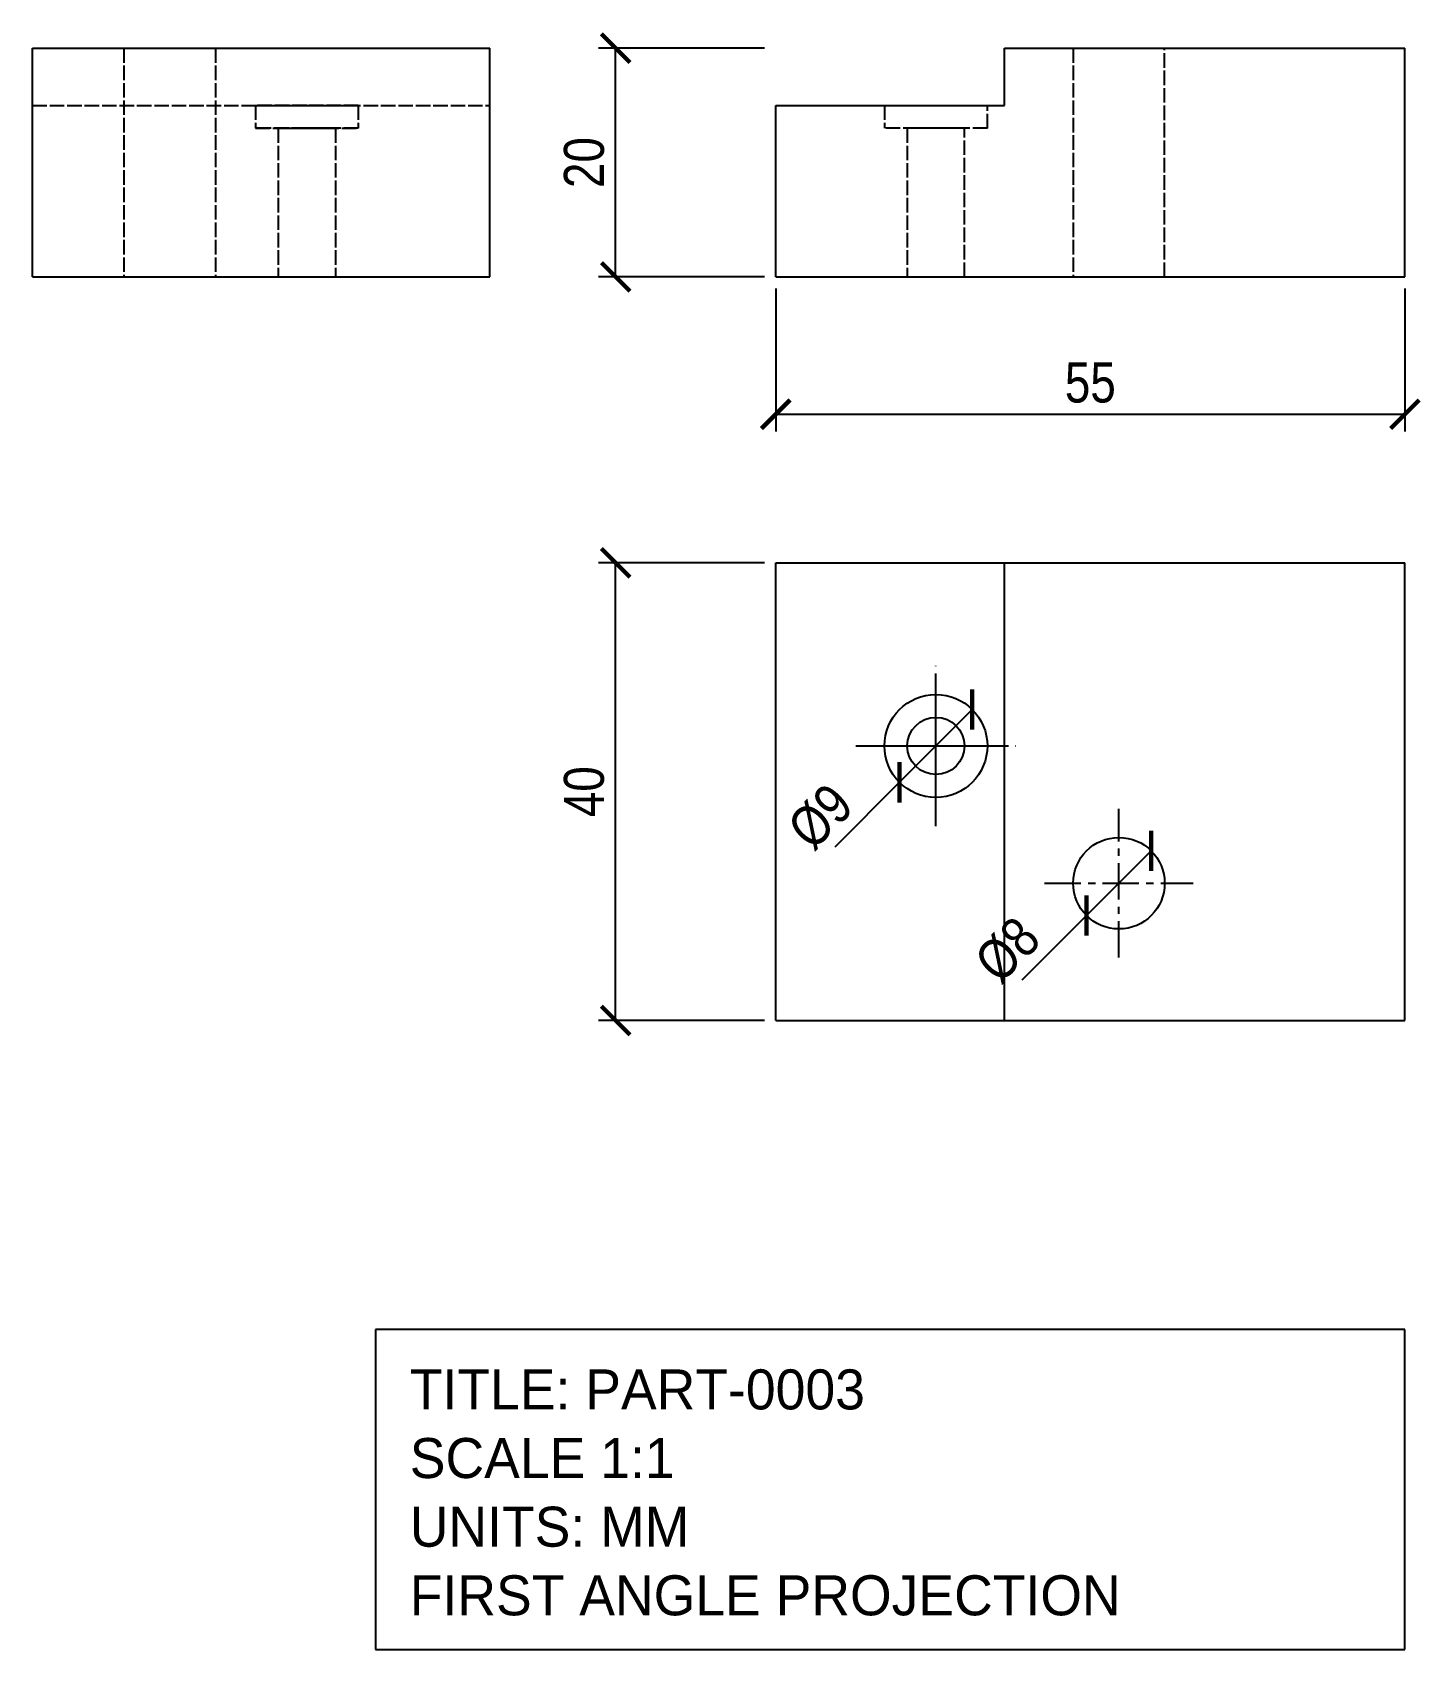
# Model space of a CAD drawing. Header units: millimetres. Extents: x -65 to 56, y -120 to 21.
import ezdxf

# ---------------------------------------------------------------- set-up
doc = ezdxf.new("R2010")
doc.units = ezdxf.units.MM
doc.linetypes.add('CENTER', pattern=[5.08, 3.175, -0.635, 0.635, -0.635])
doc.linetypes.add('DASHED', pattern=[1.524, 1.27, -0.254])
for name, color, linetype in [('CENTER', 1, 'CENTER'), ('DIM', 3, 'CONTINUOUS'), ('HIDDEN', 8, 'DASHED'), ('TITLE', 5, 'CONTINUOUS'), ('VISIBLE', 7, 'CONTINUOUS')]:
    doc.layers.add(name, color=color, linetype=linetype)
doc.styles.add('OpenSansCondensed-Light', font='OpenSansCondensed-Light.ttf')
doc.dimstyles.new('EZDXF', dxfattribs={"dimtxt": 0.25, "dimasz": 0.175, "dimexe": 0.375, "dimexo": 0.125, "dimgap": 0.1, "dimtad": 1, "dimlfac": 100, "dimzin": 12, "dimdsep": 46, "dimtxsty": 'OpenSansCondensed-Light', "dimblk": 'ARCHTICK', "dimcen": 2.5, "dimazin": 3, "dimtfac": 0.5, "dimtmove": 2, "dimatfit": 3})

# ---------------------------------------------------------------- blocks, each defined once
blk = doc.blocks.new('_ARCHTICK')
at = {"color": 0, "linetype": 'BYBLOCK', "const_width": 0.15}
blk.add_lwpolyline([(-0.5, -0.5), (0.5, 0.5)], dxfattribs=at)

msp = doc.modelspace()

# ---------------------------------------------------------------- linework, layer by layer
at = {"layer": 'CENTER', "linetype": 'CENTER'}
for p, q in [((14, -48), (14, -34)), ((14, -46), (14, -36)), ((7, -41), (21, -41)), ((9, -41), (19, -41)), ((30, -59.5), (30, -46.5)), ((23.5, -53), (36.5, -53))]:
    msp.add_line(p, q, dxfattribs=at)
at = {"layer": 'HIDDEN', "linetype": 'DASHED'}
for p, q in [((-57, 20), (-57, 0)), ((-49, 20), (-49, 0)), ((26, 20), (26, 0)), ((34, 0), (34, 20)), ((-65, 15), (-25, 15)), ((-41, 15), (-45.5, 15)), ((-45.5, 15), (-36.5, 15)), ((-45.5, 15), (-45.5, 13)), ((-36.5, 15), (-41, 15)), ((-36.5, 15), (-36.5, 13)), ((9.5, 15), (9.5, 13)), ((18.5, 13), (18.5, 15)), ((-36.5, 13), (-45.5, 13)), ((-45.5, 13), (-41, 13)), ((-41, 13), (-43.5, 13)), ((-43.5, 13), (-38.5, 13)), ((-43.5, 13), (-43.5, 0)), ((-41, 13), (-36.5, 13)), ((-38.5, 13), (-41, 13)), ((-38.5, 13), (-38.5, 0)), ((18.5, 13), (9.5, 13)), ((16.5, 13), (11.5, 13)), ((11.5, 13), (11.5, 0)), ((16.5, 0), (16.5, 13))]:
    msp.add_line(p, q, dxfattribs=at)
at = {"layer": 'TITLE', "linetype": 'CONTINUOUS'}
for p, q in [((55, -92), (-35, -92)), ((-35, -92), (-35, -120)), ((55, -120), (55, -92)), ((-35, -120), (55, -120))]:
    msp.add_line(p, q, dxfattribs=at)
at = {"layer": 'VISIBLE', "linetype": 'CONTINUOUS'}
for p, q in [((-65, 0), (-65, 20)), ((-65, 20), (-25, 20)), ((-25, 0), (-25, 20)), ((20, 20), (55, 20)), ((20, 15), (20, 20)), ((55, 0), (55, 20)), ((0, 0), (0, 15)), ((0, 15), (20, 15)), ((-65, 0), (-25, 0)), ((0, 0), (55, 0)), ((0, -65), (0, -25)), ((0, -25), (20, -25)), ((20, -25), (55, -25)), ((20, -65), (20, -25)), ((55, -65), (55, -25)), ((0, -65), (20, -65)), ((20, -65), (55, -65))]:
    msp.add_line(p, q, dxfattribs=at)
for centre, radius in [((14, -41), 4.5), ((14, -41), 2.5), ((30, -53), 4)]:
    msp.add_circle(centre, radius, dxfattribs=at)

# ---------------------------------------------------------------- texts
at = {"layer": 'TITLE'}
for s, p in [('TITLE: PART-0003', (-32, -99)), ('SCALE 1:1', (-32, -105)), ('UNITS: MM', (-32, -111)), ('FIRST ANGLE PROJECTION', (-32, -117))]:
    msp.add_text(s, height=3.5, dxfattribs=at).set_placement(p)

# ---------------------------------------------------------------- dimensions: what is measured, and where the dimension line sits
at = {"layer": 'DIM'}
for base, p1, p2 in [((-14, 0), (0, 0), (0, 20)), ((-14, -65), (0, -65), (0, -25))]:
    msp.add_linear_dim(base=base, p1=p1, p2=p2, angle=90, dimstyle='EZDXF', override={"dimtxt": 3.5, "dimasz": 2.5, "dimexe": 1.5, "dimexo": 1, "dimgap": 1, "dimdec": 1, "dimlfac": 1, "dimzin": 8}, dxfattribs=at).render()
msp.add_linear_dim(base=(0, -12), p1=(0, 0), p2=(55, 0), dimstyle='EZDXF', override={"dimtxt": 3.5, "dimasz": 2.5, "dimexe": 1.5, "dimexo": 1, "dimgap": 1, "dimdec": 1, "dimlfac": 1, "dimzin": 8}, dxfattribs=at).render()
for p1, p2 in [((17.18, -37.82), (10.82, -44.18)), ((32.83, -50.17), (27.17, -55.83))]:
    msp.add_diameter_dim_2p(p1=p1, p2=p2, dimstyle='EZDXF', override={"dimtxt": 3.5, "dimasz": 2.5, "dimexe": 1.5, "dimexo": 1, "dimgap": 1, "dimdec": 1, "dimlfac": 1, "dimzin": 8}, dxfattribs=at).render()

doc.saveas('drawing.dxf')
